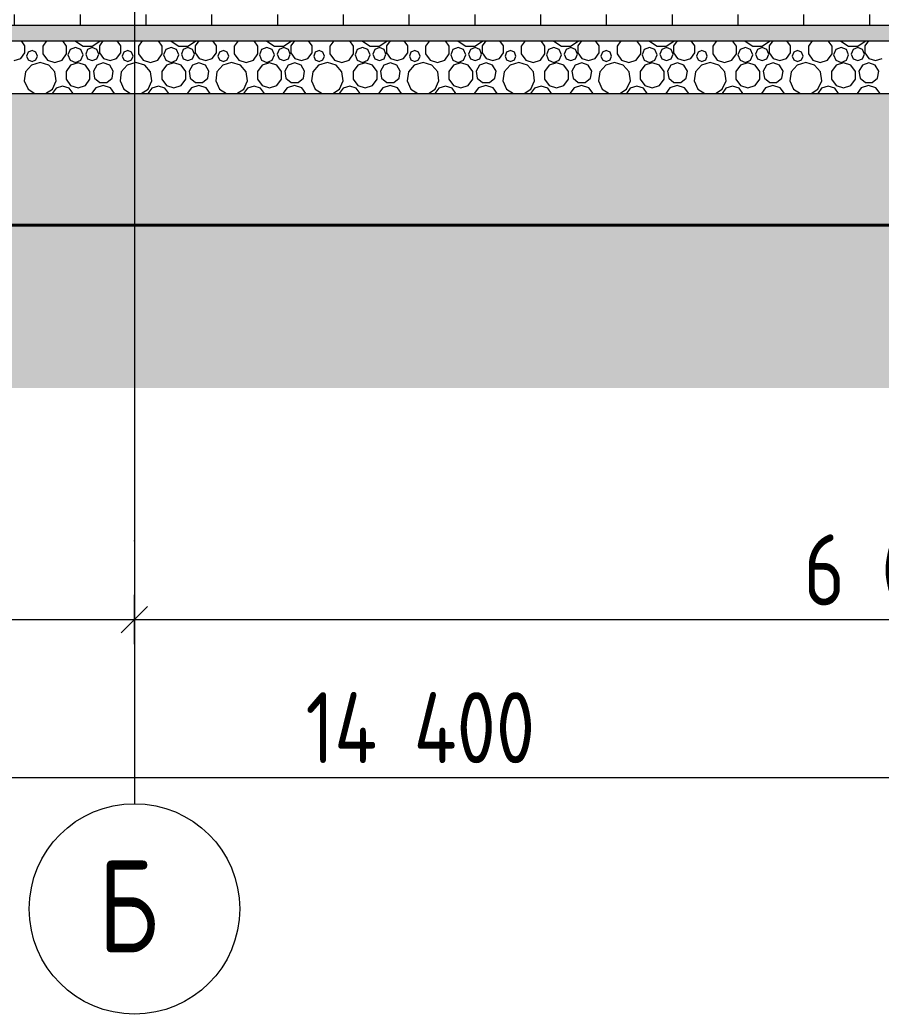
# Model space of a CAD drawing. Header units: millimetres. Extents: x 34668 to 196414, y -30276 to 15801.
# Drawn here: x 178282 to 181556, y -30276 to -26496 of the extents above; entities that cross this region are included whole.
import ezdxf
from ezdxf.enums import TextEntityAlignment as Align

# ---------------------------------------------------------------- set-up
doc = ezdxf.new("R2010")
doc.units = ezdxf.units.MM
doc.header["$MEASUREMENT"] = 0
doc.linetypes.add('Штрихштриховая', pattern=[10936.110735, 5291.666508, -2116.666555, 1411.111116, -2116.666555])
for name, color, linetype in [('оси', 7, 'Continuous'), ('перекрытие', 7, 'Continuous'), ('размеры внутр', 7, 'Continuous')]:
    doc.layers.add(name, color=color, linetype=linetype)
for name, color, linetype, lineweight in [('оси_Ном._пера__96', 7, 'Continuous', 13), ('оси_Ном._пера__97', 7, 'Continuous', 20), ('перекрытие_Ном._пера__94', 252, 'Continuous', 13), ('перекрытие_Ном._пера__97', 7, 'Continuous', 20), ('перекрытие_Ном._пера__99', 7, 'Continuous', 40), ('подп стены Инжзащита_Ном._пера__97', 7, 'Continuous', 20), ('размеры внутр_Ном._пера__51', 98, 'Continuous', 50), ('размеры внутр_Ном._пера__96', 7, 'Continuous', 13)]:
    doc.layers.add(name, color=color, linetype=linetype, lineweight=lineweight)
doc.styles.add('СГЕНЕРИР_СТИЛЬ_1', font='gost_2_304-81_type.ttf')
doc.dimstyles.new('СГЕНЕРИР_СТИЛЬ__1', dxfattribs={"dimtxt": 270.000005, "dimasz": 95, "dimexe": 0.18, "dimexo": 0, "dimgap": 0.09, "dimtad": 1, "dimtih": 1, "dimtoh": 1, "dimdec": 0, "dimzin": 0, "dimdsep": 46, "dimtxsty": 'СГЕНЕРИР_СТИЛЬ_1', "dimblk": 'ARROWHEAD_6', "dimblk1": 'ARROWHEAD_6', "dimblk2": 'ARROWHEAD_6', "dimcen": 0.09, "dimclrd": 7, "dimclre": 7, "dimclrt": 98, "dimadec": 0, "dimazin": 0, "dimtfac": 1, "dimtdec": 4, "dimtmove": 0, "dimatfit": 3, "dimfxl": 1, "dimtolj": 1, "dimtzin": 0, "dimarcsym": 0})

# ---------------------------------------------------------------- blocks, each defined once
blk = doc.blocks.new('Стандартный маркер сетки[16]_1', base_point=(178717.7, -23794.2))
at = {"layer": 'оси_Ном._пера__96', "linetype": 'Штрихштриховая'}
for p, q in [((178717.7, -24794.2), (178717.7, -28475.7)), ((178717.7, -28475.7), (178717.7, -29475.7))]:
    blk.add_line(p, q, dxfattribs=at)
blk.add_point((178717.7, -28475.7), dxfattribs=at)
blk.add_point((178717.7, -28475.7), dxfattribs=at)
at = {"layer": 'оси_Ном._пера__97', "linetype": 'Continuous'}
blk.add_circle((178717.7, -29875.7), 400, dxfattribs=at)
at = {"layer": 'оси_Ном._пера__96', "style": 'СГЕНЕРИР_СТИЛЬ_1'}
blk.add_attdef('AC_MarkerText_1', text='', height=350, rotation=360, dxfattribs=at).set_placement((178578.6, -30145.4), align=Align.BOTTOM_LEFT)
blk = doc.blocks.new('*D231', base_point=(115262, -26475.7))
at = {"layer": 'размеры внутр_Ном._пера__96', "linetype": 'Continuous', "transparency": 16777216}
for p, q in [((172717.7, -28869.5), (172717.7, -28682)), ((178717.7, -28869.5), (178717.7, -28682)), ((172767.7, -28725.7), (172667.7, -28825.7)), ((178767.7, -28725.7), (178667.7, -28825.7)), ((172642.7, -28775.7), (172717.7, -28775.7)), ((172717.7, -28775.7), (178717.7, -28775.7))]:
    blk.add_line(p, q, dxfattribs=at)
at = {"layer": 'размеры внутр_Ном._пера__51', "transparency": 16777216, "insert": (175260.8, -28721.7), "char_height": 270, "attachment_point": 7, "style": 'СГЕНЕРИР_СТИЛЬ_1'}
blk.add_mtext('{6\xa0000}', dxfattribs=at)
blk = doc.blocks.new('ARROWHEAD_6')
at = {"color": 0, "linetype": 'Continuous', "lineweight": 0}
for p, q in [((-0.5, -0.5), (0.5, 0.5)), ((0, 0), (-1, 0))]:
    blk.add_line(p, q, dxfattribs=at)
blk = doc.blocks.new('*D232', base_point=(115262, -26475.7))
at = {"layer": 'размеры внутр_Ном._пера__96', "linetype": 'Continuous', "transparency": 16777216}
for p, q in [((178717.7, -28869.5), (178717.7, -28682)), ((184717.7, -28869.5), (184717.7, -28682)), ((178767.7, -28725.7), (178667.7, -28825.7)), ((184767.7, -28725.7), (184667.7, -28825.7)), ((178717.7, -28775.7), (184717.7, -28775.7))]:
    blk.add_line(p, q, dxfattribs=at)
at = {"layer": 'размеры внутр_Ном._пера__51', "transparency": 16777216, "insert": (181260.8, -28721.7), "char_height": 270, "attachment_point": 7, "style": 'СГЕНЕРИР_СТИЛЬ_1'}
blk.add_mtext('{6\xa0000}', dxfattribs=at)
blk = doc.blocks.new('*D236', base_point=(115262, -26475.7))
at = {"layer": 'размеры внутр_Ном._пера__96', "linetype": 'Continuous', "transparency": 16777216}
for p, q in [((172717.7, -29469.5), (172717.7, -29282)), ((187117.7, -29469.5), (187117.7, -29282)), ((172767.7, -29325.7), (172667.7, -29425.7)), ((187067.7, -29425.7), (187167.7, -29325.7)), ((172642.7, -29375.7), (172717.7, -29375.7)), ((172717.7, -29375.7), (187117.7, -29375.7)), ((187117.7, -29375.7), (187192.7, -29375.7))]:
    blk.add_line(p, q, dxfattribs=at)
at = {"layer": 'размеры внутр_Ном._пера__51', "transparency": 16777216, "insert": (179367.9, -29321.7), "char_height": 270, "attachment_point": 7, "style": 'СГЕНЕРИР_СТИЛЬ_1'}
blk.add_mtext('{14\xa0400}', dxfattribs=at)
blk = doc.blocks.new('*X242', base_point=(115262, -26475.7))
at = {"layer": 'перекрытие_Ном._пера__94', "linetype": 'Continuous'}
for p, q in [((178301.5, -26594.7), (178287.7, -26575.7)), ((178301.5, -26621), (178301.5, -26594.7)), ((178383.8, -26575.7), (178369.5, -26595.4)), ((178369.5, -26595.4), (178369.5, -26624.6)), ((178459.5, -26595.4), (178445.2, -26575.7)), ((178459.5, -26624.6), (178459.5, -26595.4)), ((178473.3, -26608.9), (178464.9, -26629.1)), ((178493.5, -26600.5), (178473.3, -26608.9)), ((178492.8, -26575.7), (178493.3, -26577)), ((178493.3, -26577), (178522.4, -26595.7)), ((178513.7, -26608.9), (178493.5, -26600.5)), ((178522.1, -26629.1), (178513.7, -26608.9)), ((178522.4, -26595.7), (178556.9, -26595.7)), ((178539.6, -26607.9), (178532.3, -26625.6)), ((178557.3, -26600.5), (178539.6, -26607.9)), ((178556.9, -26595.7), (178585.9, -26577)), ((178575.1, -26607.9), (178557.3, -26600.5)), ((178582.4, -26625.6), (178575.1, -26607.9)), ((178598, -26575.7), (178584.2, -26594.7)), ((178584.2, -26594.7), (178584.2, -26621)), ((178585.9, -26577), (178586.5, -26575.7)), ((178665.2, -26594.7), (178651.4, -26575.7)), ((178665.2, -26621), (178665.2, -26594.7)), ((178747.5, -26575.7), (178733.2, -26595.4)), ((178733.2, -26595.4), (178733.2, -26624.6)), ((178823.2, -26595.4), (178808.9, -26575.7)), ((178823.2, -26624.6), (178823.2, -26595.4)), ((178837, -26608.9), (178828.6, -26629.1)), ((178857.2, -26600.5), (178837, -26608.9)), ((178856.5, -26575.7), (178857.1, -26577)), ((178857.1, -26577), (178886.1, -26595.7)), ((178877.4, -26608.9), (178857.2, -26600.5)), ((178885.8, -26629.1), (178877.4, -26608.9)), ((178886.1, -26595.7), (178920.6, -26595.7)), ((178903.3, -26607.9), (178896, -26625.6)), ((178921, -26600.5), (178903.3, -26607.9)), ((178920.6, -26595.7), (178949.6, -26577)), ((178938.8, -26607.9), (178921, -26600.5)), ((178946.1, -26625.6), (178938.8, -26607.9)), ((178961.7, -26575.7), (178948, -26594.7)), ((178948, -26594.7), (178948, -26621)), ((178949.6, -26577), (178950.2, -26575.7)), ((179028.9, -26594.7), (179015.1, -26575.7)), ((179028.9, -26621), (179028.9, -26594.7)), ((179111.2, -26575.7), (179096.9, -26595.4)), ((179096.9, -26595.4), (179096.9, -26624.6)), ((179186.9, -26595.4), (179172.6, -26575.7)), ((179186.9, -26624.6), (179186.9, -26595.4)), ((179200.7, -26608.9), (179192.3, -26629.1)), ((179220.9, -26600.5), (179200.7, -26608.9)), ((179220.2, -26575.7), (179220.8, -26577)), ((179220.8, -26577), (179249.8, -26595.7)), ((179241.1, -26608.9), (179220.9, -26600.5)), ((179249.5, -26629.1), (179241.1, -26608.9)), ((179249.8, -26595.7), (179284.3, -26595.7)), ((179267, -26607.9), (179259.7, -26625.6)), ((179284.8, -26600.5), (179267, -26607.9)), ((179284.3, -26595.7), (179313.3, -26577)), ((179302.5, -26607.9), (179284.8, -26600.5)), ((179309.8, -26625.6), (179302.5, -26607.9)), ((179325.5, -26575.7), (179311.7, -26594.7)), ((179311.7, -26594.7), (179311.7, -26621)), ((179313.3, -26577), (179313.9, -26575.7)), ((179392.6, -26594.7), (179378.8, -26575.7)), ((179392.6, -26621), (179392.6, -26594.7)), ((179474.9, -26575.7), (179460.6, -26595.4)), ((179460.6, -26595.4), (179460.6, -26624.6)), ((179550.6, -26595.4), (179536.3, -26575.7)), ((179550.6, -26624.6), (179550.6, -26595.4)), ((179564.4, -26608.9), (179556, -26629.1)), ((179584.6, -26600.5), (179564.4, -26608.9)), ((179583.9, -26575.7), (179584.5, -26577)), ((179584.5, -26577), (179613.5, -26595.7)), ((179604.8, -26608.9), (179584.6, -26600.5)), ((179613.2, -26629.1), (179604.8, -26608.9)), ((179613.5, -26595.7), (179648, -26595.7)), ((179630.7, -26607.9), (179623.4, -26625.6)), ((179648.5, -26600.5), (179630.7, -26607.9)), ((179648, -26595.7), (179677, -26577)), ((179666.2, -26607.9), (179648.5, -26600.5)), ((179673.5, -26625.6), (179666.2, -26607.9)), ((179689.2, -26575.7), (179675.4, -26594.7)), ((179675.4, -26594.7), (179675.4, -26621)), ((179677, -26577), (179677.6, -26575.7)), ((179756.3, -26594.7), (179742.5, -26575.7)), ((179756.3, -26621), (179756.3, -26594.7)), ((179838.6, -26575.7), (179824.3, -26595.4)), ((179824.3, -26595.4), (179824.3, -26624.6)), ((179914.3, -26595.4), (179900, -26575.7)), ((179914.3, -26624.6), (179914.3, -26595.4)), ((179928.1, -26608.9), (179919.8, -26629.1)), ((179948.3, -26600.5), (179928.1, -26608.9)), ((179947.6, -26575.7), (179948.2, -26577)), ((179948.2, -26577), (179977.2, -26595.7)), ((179968.6, -26608.9), (179948.3, -26600.5)), ((179976.9, -26629.1), (179968.6, -26608.9)), ((179977.2, -26595.7), (180011.7, -26595.7)), ((179994.4, -26607.9), (179987.1, -26625.6)), ((180012.2, -26600.5), (179994.4, -26607.9)), ((180011.7, -26595.7), (180040.7, -26577)), ((180029.9, -26607.9), (180012.2, -26600.5)), ((180037.2, -26625.6), (180029.9, -26607.9)), ((180052.9, -26575.7), (180039.1, -26594.7)), ((180039.1, -26594.7), (180039.1, -26621)), ((180040.7, -26577), (180041.3, -26575.7)), ((180120, -26594.7), (180106.2, -26575.7)), ((180120, -26621), (180120, -26594.7)), ((180202.3, -26575.7), (180188, -26595.4)), ((180188, -26595.4), (180188, -26624.6)), ((180278, -26595.4), (180263.7, -26575.7)), ((180278, -26624.6), (180278, -26595.4)), ((180291.8, -26608.9), (180283.5, -26629.1)), ((180312, -26600.5), (180291.8, -26608.9)), ((180311.3, -26575.7), (180311.9, -26577)), ((180311.9, -26577), (180340.9, -26595.7)), ((180332.3, -26608.9), (180312, -26600.5)), ((180340.6, -26629.1), (180332.3, -26608.9)), ((180340.9, -26595.7), (180375.4, -26595.7)), ((180358.1, -26607.9), (180350.8, -26625.6)), ((180375.9, -26600.5), (180358.1, -26607.9)), ((180375.4, -26595.7), (180404.4, -26577)), ((180393.6, -26607.9), (180375.9, -26600.5)), ((180401, -26625.6), (180393.6, -26607.9)), ((180416.6, -26575.7), (180402.8, -26594.7)), ((180402.8, -26594.7), (180402.8, -26621)), ((180404.4, -26577), (180405, -26575.7)), ((180483.7, -26594.7), (180469.9, -26575.7)), ((180483.7, -26621), (180483.7, -26594.7)), ((180566, -26575.7), (180551.7, -26595.4)), ((180551.7, -26595.4), (180551.7, -26624.6)), ((180641.7, -26595.4), (180627.4, -26575.7)), ((180641.7, -26624.6), (180641.7, -26595.4)), ((180655.5, -26608.9), (180647.2, -26629.1)), ((180675.8, -26600.5), (180655.5, -26608.9)), ((180675, -26575.7), (180675.6, -26577)), ((180675.6, -26577), (180704.6, -26595.7)), ((180696, -26608.9), (180675.8, -26600.5)), ((180704.3, -26629.1), (180696, -26608.9)), ((180704.6, -26595.7), (180739.1, -26595.7)), ((180721.9, -26607.9), (180714.5, -26625.6)), ((180739.6, -26600.5), (180721.9, -26607.9)), ((180739.1, -26595.7), (180768.1, -26577)), ((180757.3, -26607.9), (180739.6, -26600.5)), ((180764.7, -26625.6), (180757.3, -26607.9)), ((180780.3, -26575.7), (180766.5, -26594.7)), ((180766.5, -26594.7), (180766.5, -26621)), ((180768.1, -26577), (180768.7, -26575.7)), ((180847.4, -26594.7), (180833.6, -26575.7)), ((180847.4, -26621), (180847.4, -26594.7)), ((180929.7, -26575.7), (180915.4, -26595.4)), ((180915.4, -26595.4), (180915.4, -26624.6)), ((181005.4, -26595.4), (180991.1, -26575.7)), ((181005.4, -26624.6), (181005.4, -26595.4)), ((181019.3, -26608.9), (181010.9, -26629.1)), ((181039.5, -26600.5), (181019.3, -26608.9)), ((181038.7, -26575.7), (181039.3, -26577)), ((181039.3, -26577), (181068.3, -26595.7)), ((181059.7, -26608.9), (181039.5, -26600.5)), ((181068.1, -26629.1), (181059.7, -26608.9)), ((181068.3, -26595.7), (181102.8, -26595.7)), ((181085.6, -26607.9), (181078.2, -26625.6)), ((181103.3, -26600.5), (181085.6, -26607.9)), ((181102.8, -26595.7), (181131.8, -26577)), ((181121, -26607.9), (181103.3, -26600.5)), ((181128.4, -26625.6), (181121, -26607.9)), ((181144, -26575.7), (181130.2, -26594.7)), ((181130.2, -26594.7), (181130.2, -26621)), ((181131.8, -26577), (181132.4, -26575.7)), ((181211.1, -26594.7), (181197.3, -26575.7)), ((181211.1, -26621), (181211.1, -26594.7)), ((181293.4, -26575.7), (181279.1, -26595.4)), ((181279.1, -26595.4), (181279.1, -26624.6)), ((181369.1, -26595.4), (181354.8, -26575.7)), ((181369.1, -26624.6), (181369.1, -26595.4)), ((181383, -26608.9), (181374.6, -26629.1)), ((181403.2, -26600.5), (181383, -26608.9)), ((181402.4, -26575.7), (181403, -26577)), ((181403, -26577), (181432, -26595.7)), ((181423.4, -26608.9), (181403.2, -26600.5)), ((181431.8, -26629.1), (181423.4, -26608.9)), ((181432, -26595.7), (181466.5, -26595.7)), ((181449.3, -26607.9), (181441.9, -26625.6)), ((181467, -26600.5), (181449.3, -26607.9)), ((181466.5, -26595.7), (181495.5, -26577)), ((181484.7, -26607.9), (181467, -26600.5)), ((181492.1, -26625.6), (181484.7, -26607.9)), ((181507.7, -26575.7), (181493.9, -26594.7)), ((181493.9, -26594.7), (181493.9, -26621)), ((181495.5, -26577), (181496.1, -26575.7)), ((178261, -26650.4), (178286, -26642.3)), ((178286, -26642.3), (178301.5, -26621)), ((178313.8, -26618.7), (178307.7, -26633.3)), ((178307.7, -26633.3), (178313.8, -26647.9)), ((178328.4, -26612.6), (178313.8, -26618.7)), ((178313.8, -26647.9), (178328.4, -26653.9)), ((178343, -26618.7), (178328.4, -26612.6)), ((178328.4, -26653.9), (178343, -26647.9)), ((178349.1, -26633.3), (178343, -26618.7)), ((178343, -26647.9), (178349.1, -26633.3)), ((178369.5, -26624.6), (178386.7, -26648.3)), ((178386.7, -26648.3), (178414.5, -26657.3)), ((178414.5, -26657.3), (178442.3, -26648.3)), ((178442.3, -26648.3), (178459.5, -26624.6)), ((178464.9, -26629.1), (178473.3, -26649.3)), ((178513.7, -26649.3), (178522.1, -26629.1)), ((178532.3, -26625.6), (178539.6, -26643.3)), ((178539.6, -26643.3), (178557.3, -26650.7)), ((178557.3, -26650.7), (178575.1, -26643.3)), ((178575.1, -26643.3), (178582.4, -26625.6)), ((178584.2, -26621), (178599.7, -26642.3)), ((178599.7, -26642.3), (178624.7, -26650.4)), ((178624.7, -26650.4), (178649.7, -26642.3)), ((178649.7, -26642.3), (178665.2, -26621)), ((178677.5, -26618.7), (178671.4, -26633.3)), ((178671.4, -26633.3), (178677.5, -26647.9)), ((178692.1, -26612.6), (178677.5, -26618.7)), ((178677.5, -26647.9), (178692.1, -26653.9)), ((178706.7, -26618.7), (178692.1, -26612.6)), ((178692.1, -26653.9), (178706.7, -26647.9)), ((178712.8, -26633.3), (178706.7, -26618.7)), ((178706.7, -26647.9), (178712.8, -26633.3)), ((178733.2, -26624.6), (178750.4, -26648.3)), ((178750.4, -26648.3), (178778.2, -26657.3)), ((178778.2, -26657.3), (178806, -26648.3)), ((178806, -26648.3), (178823.2, -26624.6)), ((178828.6, -26629.1), (178837, -26649.3)), ((178877.4, -26649.3), (178885.8, -26629.1)), ((178896, -26625.6), (178903.3, -26643.3)), ((178903.3, -26643.3), (178921, -26650.7)), ((178921, -26650.7), (178938.8, -26643.3)), ((178938.8, -26643.3), (178946.1, -26625.6)), ((178948, -26621), (178963.4, -26642.3)), ((178963.4, -26642.3), (178988.4, -26650.4)), ((178988.4, -26650.4), (179013.4, -26642.3)), ((179013.4, -26642.3), (179028.9, -26621)), ((179041.2, -26618.7), (179035.1, -26633.3)), ((179035.1, -26633.3), (179041.2, -26647.9)), ((179055.8, -26612.6), (179041.2, -26618.7)), ((179041.2, -26647.9), (179055.8, -26653.9)), ((179070.4, -26618.7), (179055.8, -26612.6)), ((179055.8, -26653.9), (179070.4, -26647.9)), ((179076.5, -26633.3), (179070.4, -26618.7)), ((179070.4, -26647.9), (179076.5, -26633.3)), ((179096.9, -26624.6), (179114.1, -26648.3)), ((179114.1, -26648.3), (179141.9, -26657.3)), ((179141.9, -26657.3), (179169.7, -26648.3)), ((179169.7, -26648.3), (179186.9, -26624.6)), ((179192.3, -26629.1), (179200.7, -26649.3)), ((179241.1, -26649.3), (179249.5, -26629.1)), ((179259.7, -26625.6), (179267, -26643.3)), ((179267, -26643.3), (179284.8, -26650.7)), ((179284.8, -26650.7), (179302.5, -26643.3)), ((179302.5, -26643.3), (179309.8, -26625.6)), ((179311.7, -26621), (179327.1, -26642.3)), ((179327.1, -26642.3), (179352.1, -26650.4)), ((179352.1, -26650.4), (179377.1, -26642.3)), ((179377.1, -26642.3), (179392.6, -26621)), ((179404.9, -26618.7), (179398.8, -26633.3)), ((179398.8, -26633.3), (179404.9, -26647.9)), ((179419.5, -26612.6), (179404.9, -26618.7)), ((179404.9, -26647.9), (179419.5, -26653.9)), ((179434.1, -26618.7), (179419.5, -26612.6)), ((179419.5, -26653.9), (179434.1, -26647.9)), ((179440.2, -26633.3), (179434.1, -26618.7)), ((179434.1, -26647.9), (179440.2, -26633.3)), ((179460.6, -26624.6), (179477.8, -26648.3)), ((179477.8, -26648.3), (179505.6, -26657.3)), ((179505.6, -26657.3), (179533.4, -26648.3)), ((179533.4, -26648.3), (179550.6, -26624.6)), ((179556, -26629.1), (179564.4, -26649.3)), ((179604.8, -26649.3), (179613.2, -26629.1)), ((179623.4, -26625.6), (179630.7, -26643.3)), ((179630.7, -26643.3), (179648.5, -26650.7)), ((179648.5, -26650.7), (179666.2, -26643.3)), ((179666.2, -26643.3), (179673.5, -26625.6)), ((179675.4, -26621), (179690.8, -26642.3)), ((179690.8, -26642.3), (179715.8, -26650.4)), ((179715.8, -26650.4), (179740.8, -26642.3)), ((179740.8, -26642.3), (179756.3, -26621)), ((179768.6, -26618.7), (179762.5, -26633.3)), ((179762.5, -26633.3), (179768.6, -26647.9)), ((179783.2, -26612.6), (179768.6, -26618.7)), ((179768.6, -26647.9), (179783.2, -26653.9)), ((179797.8, -26618.7), (179783.2, -26612.6)), ((179783.2, -26653.9), (179797.8, -26647.9)), ((179803.9, -26633.3), (179797.8, -26618.7)), ((179797.8, -26647.9), (179803.9, -26633.3)), ((179824.3, -26624.6), (179841.5, -26648.3)), ((179841.5, -26648.3), (179869.3, -26657.3)), ((179869.3, -26657.3), (179897.1, -26648.3)), ((179897.1, -26648.3), (179914.3, -26624.6)), ((179919.8, -26629.1), (179928.1, -26649.3)), ((179968.6, -26649.3), (179976.9, -26629.1)), ((179987.1, -26625.6), (179994.4, -26643.3)), ((179994.4, -26643.3), (180012.2, -26650.7)), ((180012.2, -26650.7), (180029.9, -26643.3)), ((180029.9, -26643.3), (180037.2, -26625.6)), ((180039.1, -26621), (180054.5, -26642.3)), ((180054.5, -26642.3), (180079.5, -26650.4)), ((180079.5, -26650.4), (180104.6, -26642.3)), ((180104.6, -26642.3), (180120, -26621)), ((180132.3, -26618.7), (180126.2, -26633.3)), ((180126.2, -26633.3), (180132.3, -26647.9)), ((180146.9, -26612.6), (180132.3, -26618.7)), ((180132.3, -26647.9), (180146.9, -26653.9)), ((180161.5, -26618.7), (180146.9, -26612.6)), ((180146.9, -26653.9), (180161.5, -26647.9)), ((180167.6, -26633.3), (180161.5, -26618.7)), ((180161.5, -26647.9), (180167.6, -26633.3)), ((180188, -26624.6), (180205.2, -26648.3)), ((180205.2, -26648.3), (180233, -26657.3)), ((180233, -26657.3), (180260.8, -26648.3)), ((180260.8, -26648.3), (180278, -26624.6)), ((180283.5, -26629.1), (180291.8, -26649.3)), ((180332.3, -26649.3), (180340.6, -26629.1)), ((180350.8, -26625.6), (180358.1, -26643.3)), ((180358.1, -26643.3), (180375.9, -26650.7)), ((180375.9, -26650.7), (180393.6, -26643.3)), ((180393.6, -26643.3), (180401, -26625.6)), ((180402.8, -26621), (180418.2, -26642.3)), ((180418.2, -26642.3), (180443.3, -26650.4)), ((180443.3, -26650.4), (180468.3, -26642.3)), ((180468.3, -26642.3), (180483.7, -26621)), ((180496, -26618.7), (180489.9, -26633.3)), ((180489.9, -26633.3), (180496, -26647.9)), ((180510.6, -26612.6), (180496, -26618.7)), ((180496, -26647.9), (180510.6, -26653.9)), ((180525.2, -26618.7), (180510.6, -26612.6)), ((180510.6, -26653.9), (180525.2, -26647.9)), ((180531.3, -26633.3), (180525.2, -26618.7)), ((180525.2, -26647.9), (180531.3, -26633.3)), ((180551.7, -26624.6), (180568.9, -26648.3)), ((180568.9, -26648.3), (180596.7, -26657.3)), ((180596.7, -26657.3), (180624.5, -26648.3)), ((180624.5, -26648.3), (180641.7, -26624.6)), ((180647.2, -26629.1), (180655.5, -26649.3)), ((180696, -26649.3), (180704.3, -26629.1)), ((180714.5, -26625.6), (180721.9, -26643.3)), ((180721.9, -26643.3), (180739.6, -26650.7)), ((180739.6, -26650.7), (180757.3, -26643.3)), ((180757.3, -26643.3), (180764.7, -26625.6)), ((180766.5, -26621), (180781.9, -26642.3)), ((180781.9, -26642.3), (180807, -26650.4)), ((180807, -26650.4), (180832, -26642.3)), ((180832, -26642.3), (180847.4, -26621)), ((180859.7, -26618.7), (180853.7, -26633.3)), ((180853.7, -26633.3), (180859.7, -26647.9)), ((180874.3, -26612.6), (180859.7, -26618.7)), ((180859.7, -26647.9), (180874.3, -26653.9)), ((180889, -26618.7), (180874.3, -26612.6)), ((180874.3, -26653.9), (180889, -26647.9)), ((180895, -26633.3), (180889, -26618.7)), ((180889, -26647.9), (180895, -26633.3)), ((180915.4, -26624.6), (180932.6, -26648.3)), ((180932.6, -26648.3), (180960.4, -26657.3)), ((180960.4, -26657.3), (180988.2, -26648.3)), ((180988.2, -26648.3), (181005.4, -26624.6)), ((181010.9, -26629.1), (181019.3, -26649.3)), ((181059.7, -26649.3), (181068.1, -26629.1)), ((181078.2, -26625.6), (181085.6, -26643.3)), ((181085.6, -26643.3), (181103.3, -26650.7)), ((181103.3, -26650.7), (181121, -26643.3)), ((181121, -26643.3), (181128.4, -26625.6)), ((181130.2, -26621), (181145.7, -26642.3)), ((181145.7, -26642.3), (181170.7, -26650.4)), ((181170.7, -26650.4), (181195.7, -26642.3)), ((181195.7, -26642.3), (181211.1, -26621)), ((181223.4, -26618.7), (181217.4, -26633.3)), ((181217.4, -26633.3), (181223.4, -26647.9)), ((181238, -26612.6), (181223.4, -26618.7)), ((181223.4, -26647.9), (181238, -26653.9)), ((181252.7, -26618.7), (181238, -26612.6)), ((181238, -26653.9), (181252.7, -26647.9)), ((181258.7, -26633.3), (181252.7, -26618.7)), ((181252.7, -26647.9), (181258.7, -26633.3)), ((181279.1, -26624.6), (181296.3, -26648.3)), ((181296.3, -26648.3), (181324.1, -26657.3)), ((181324.1, -26657.3), (181352, -26648.3)), ((181352, -26648.3), (181369.1, -26624.6)), ((181374.6, -26629.1), (181383, -26649.3)), ((181423.4, -26649.3), (181431.8, -26629.1)), ((181441.9, -26625.6), (181449.3, -26643.3)), ((181449.3, -26643.3), (181467, -26650.7)), ((181467, -26650.7), (181484.7, -26643.3)), ((181484.7, -26643.3), (181492.1, -26625.6)), ((181493.9, -26621), (181509.4, -26642.3)), ((181509.4, -26642.3), (181534.4, -26650.4)), ((181534.4, -26650.4), (181559.4, -26642.3)), ((178326.5, -26667.4), (178303.9, -26693.5)), ((178359.6, -26657.7), (178326.5, -26667.4)), ((178392.7, -26667.4), (178359.6, -26657.7)), ((178415.3, -26693.5), (178392.7, -26667.4)), ((178475.1, -26667.9), (178457.8, -26691.7)), ((178473.3, -26649.3), (178493.5, -26657.7)), ((178503.2, -26658.8), (178475.1, -26667.9)), ((178493.5, -26657.7), (178513.7, -26649.3)), ((178531.2, -26667.9), (178503.2, -26658.8)), ((178548.5, -26691.7), (178531.2, -26667.9)), ((178574.6, -26668.3), (178561.4, -26691)), ((178599.2, -26659.3), (178574.6, -26668.3)), ((178623.9, -26668.3), (178599.2, -26659.3)), ((178637, -26691), (178623.9, -26668.3)), ((178690.2, -26667.4), (178667.6, -26693.5)), ((178723.3, -26657.7), (178690.2, -26667.4)), ((178756.4, -26667.4), (178723.3, -26657.7)), ((178779, -26693.5), (178756.4, -26667.4)), ((178838.8, -26667.9), (178821.5, -26691.7)), ((178837, -26649.3), (178857.2, -26657.7)), ((178866.9, -26658.8), (178838.8, -26667.9)), ((178857.2, -26657.7), (178877.4, -26649.3)), ((178894.9, -26667.9), (178866.9, -26658.8)), ((178912.3, -26691.7), (178894.9, -26667.9)), ((178938.3, -26668.3), (178925.1, -26691)), ((178962.9, -26659.3), (178938.3, -26668.3)), ((178987.6, -26668.3), (178962.9, -26659.3)), ((179000.7, -26691), (178987.6, -26668.3)), ((179053.9, -26667.4), (179031.3, -26693.5)), ((179087, -26657.7), (179053.9, -26667.4)), ((179120.1, -26667.4), (179087, -26657.7)), ((179142.7, -26693.5), (179120.1, -26667.4)), ((179202.5, -26667.9), (179185.2, -26691.7)), ((179200.7, -26649.3), (179220.9, -26657.7)), ((179230.6, -26658.8), (179202.5, -26667.9)), ((179220.9, -26657.7), (179241.1, -26649.3)), ((179258.6, -26667.9), (179230.6, -26658.8)), ((179276, -26691.7), (179258.6, -26667.9)), ((179302, -26668.3), (179288.9, -26691)), ((179326.6, -26659.3), (179302, -26668.3)), ((179351.3, -26668.3), (179326.6, -26659.3)), ((179364.4, -26691), (179351.3, -26668.3)), ((179417.6, -26667.4), (179395.1, -26693.5)), ((179450.7, -26657.7), (179417.6, -26667.4)), ((179483.8, -26667.4), (179450.7, -26657.7)), ((179506.4, -26693.5), (179483.8, -26667.4)), ((179566.3, -26667.9), (179548.9, -26691.7)), ((179564.4, -26649.3), (179584.6, -26657.7)), ((179594.3, -26658.8), (179566.3, -26667.9)), ((179584.6, -26657.7), (179604.8, -26649.3)), ((179622.3, -26667.9), (179594.3, -26658.8)), ((179639.7, -26691.7), (179622.3, -26667.9)), ((179665.7, -26668.3), (179652.6, -26691)), ((179690.3, -26659.3), (179665.7, -26668.3)), ((179715, -26668.3), (179690.3, -26659.3)), ((179728.1, -26691), (179715, -26668.3)), ((179781.3, -26667.4), (179758.8, -26693.5)), ((179814.4, -26657.7), (179781.3, -26667.4)), ((179847.5, -26667.4), (179814.4, -26657.7)), ((179870.1, -26693.5), (179847.5, -26667.4)), ((179930, -26667.9), (179912.6, -26691.7)), ((179928.1, -26649.3), (179948.3, -26657.7)), ((179958, -26658.8), (179930, -26667.9)), ((179948.3, -26657.7), (179968.6, -26649.3)), ((179986, -26667.9), (179958, -26658.8)), ((180003.4, -26691.7), (179986, -26667.9)), ((180029.4, -26668.3), (180016.3, -26691)), ((180054, -26659.3), (180029.4, -26668.3)), ((180078.7, -26668.3), (180054, -26659.3)), ((180091.8, -26691), (180078.7, -26668.3)), ((180145.1, -26667.4), (180122.5, -26693.5)), ((180178.1, -26657.7), (180145.1, -26667.4)), ((180211.2, -26667.4), (180178.1, -26657.7)), ((180233.8, -26693.5), (180211.2, -26667.4)), ((180293.7, -26667.9), (180276.3, -26691.7)), ((180291.8, -26649.3), (180312, -26657.7)), ((180321.7, -26658.8), (180293.7, -26667.9)), ((180312, -26657.7), (180332.3, -26649.3)), ((180349.8, -26667.9), (180321.7, -26658.8)), ((180367.1, -26691.7), (180349.8, -26667.9)), ((180393.1, -26668.3), (180380, -26691)), ((180417.7, -26659.3), (180393.1, -26668.3)), ((180442.4, -26668.3), (180417.7, -26659.3)), ((180455.5, -26691), (180442.4, -26668.3)), ((180508.8, -26667.4), (180486.2, -26693.5)), ((180541.9, -26657.7), (180508.8, -26667.4)), ((180574.9, -26667.4), (180541.9, -26657.7)), ((180597.5, -26693.5), (180574.9, -26667.4)), ((180657.4, -26667.9), (180640, -26691.7)), ((180655.5, -26649.3), (180675.8, -26657.7)), ((180685.4, -26658.8), (180657.4, -26667.9)), ((180675.8, -26657.7), (180696, -26649.3)), ((180713.5, -26667.9), (180685.4, -26658.8)), ((180730.8, -26691.7), (180713.5, -26667.9)), ((180756.8, -26668.3), (180743.7, -26691)), ((180781.5, -26659.3), (180756.8, -26668.3)), ((180806.1, -26668.3), (180781.5, -26659.3)), ((180819.2, -26691), (180806.1, -26668.3)), ((180872.5, -26667.4), (180849.9, -26693.5)), ((180905.6, -26657.7), (180872.5, -26667.4)), ((180938.7, -26667.4), (180905.6, -26657.7)), ((180961.2, -26693.5), (180938.7, -26667.4)), ((181021.1, -26667.9), (181003.8, -26691.7)), ((181019.3, -26649.3), (181039.5, -26657.7)), ((181049.1, -26658.8), (181021.1, -26667.9)), ((181039.5, -26657.7), (181059.7, -26649.3)), ((181077.2, -26667.9), (181049.1, -26658.8)), ((181094.5, -26691.7), (181077.2, -26667.9)), ((181120.5, -26668.3), (181107.4, -26691)), ((181145.2, -26659.3), (181120.5, -26668.3)), ((181169.8, -26668.3), (181145.2, -26659.3)), ((181182.9, -26691), (181169.8, -26668.3)), ((181236.2, -26667.4), (181213.6, -26693.5)), ((181269.3, -26657.7), (181236.2, -26667.4)), ((181302.4, -26667.4), (181269.3, -26657.7)), ((181325, -26693.5), (181302.4, -26667.4)), ((181384.8, -26667.9), (181367.5, -26691.7)), ((181383, -26649.3), (181403.2, -26657.7)), ((181412.8, -26658.8), (181384.8, -26667.9)), ((181403.2, -26657.7), (181423.4, -26649.3)), ((181440.9, -26667.9), (181412.8, -26658.8)), ((181458.2, -26691.7), (181440.9, -26667.9)), ((181484.2, -26668.3), (181471.1, -26691)), ((181508.9, -26659.3), (181484.2, -26668.3)), ((181533.5, -26668.3), (181508.9, -26659.3)), ((181546.6, -26691), (181533.5, -26668.3)), ((178303.9, -26693.5), (178299, -26727.6)), ((178420.2, -26727.6), (178415.3, -26693.5)), ((178457.8, -26691.7), (178457.8, -26721.2)), ((178457.8, -26721.2), (178475.1, -26745.1)), ((178531.2, -26745.1), (178548.5, -26721.2)), ((178548.5, -26721.2), (178548.5, -26691.7)), ((178561.4, -26691), (178566, -26716.8)), ((178566, -26716.8), (178586.1, -26733.7)), ((178612.3, -26733.7), (178632.4, -26716.8)), ((178632.4, -26716.8), (178637, -26691)), ((178667.6, -26693.5), (178662.7, -26727.6)), ((178783.9, -26727.6), (178779, -26693.5)), ((178821.5, -26691.7), (178821.5, -26721.2)), ((178821.5, -26721.2), (178838.8, -26745.1)), ((178894.9, -26745.1), (178912.3, -26721.2)), ((178912.3, -26721.2), (178912.3, -26691.7)), ((178925.1, -26691), (178929.7, -26716.8)), ((178929.7, -26716.8), (178949.8, -26733.7)), ((178976, -26733.7), (178996.1, -26716.8)), ((178996.1, -26716.8), (179000.7, -26691)), ((179031.3, -26693.5), (179026.4, -26727.6)), ((179147.6, -26727.6), (179142.7, -26693.5)), ((179185.2, -26691.7), (179185.2, -26721.2)), ((179185.2, -26721.2), (179202.5, -26745.1)), ((179258.6, -26745.1), (179276, -26721.2)), ((179276, -26721.2), (179276, -26691.7)), ((179288.9, -26691), (179293.4, -26716.8)), ((179293.4, -26716.8), (179313.5, -26733.7)), ((179339.7, -26733.7), (179359.8, -26716.8)), ((179359.8, -26716.8), (179364.4, -26691)), ((179395.1, -26693.5), (179390.1, -26727.6)), ((179511.3, -26727.6), (179506.4, -26693.5)), ((179548.9, -26691.7), (179548.9, -26721.2)), ((179548.9, -26721.2), (179566.3, -26745.1)), ((179622.3, -26745.1), (179639.7, -26721.2)), ((179639.7, -26721.2), (179639.7, -26691.7)), ((179652.6, -26691), (179657.1, -26716.8)), ((179657.1, -26716.8), (179677.2, -26733.7)), ((179703.4, -26733.7), (179723.5, -26716.8)), ((179723.5, -26716.8), (179728.1, -26691)), ((179758.8, -26693.5), (179753.9, -26727.6)), ((179875, -26727.6), (179870.1, -26693.5)), ((179912.6, -26691.7), (179912.6, -26721.2)), ((179912.6, -26721.2), (179930, -26745.1)), ((179986, -26745.1), (180003.4, -26721.2)), ((180003.4, -26721.2), (180003.4, -26691.7)), ((180016.3, -26691), (180020.8, -26716.8)), ((180020.8, -26716.8), (180040.9, -26733.7)), ((180067.2, -26733.7), (180087.3, -26716.8)), ((180087.3, -26716.8), (180091.8, -26691)), ((180122.5, -26693.5), (180117.6, -26727.6)), ((180238.7, -26727.6), (180233.8, -26693.5)), ((180276.3, -26691.7), (180276.3, -26721.2)), ((180276.3, -26721.2), (180293.7, -26745.1)), ((180349.8, -26745.1), (180367.1, -26721.2)), ((180367.1, -26721.2), (180367.1, -26691.7)), ((180380, -26691), (180384.5, -26716.8)), ((180384.5, -26716.8), (180404.6, -26733.7)), ((180430.9, -26733.7), (180451, -26716.8)), ((180451, -26716.8), (180455.5, -26691)), ((180486.2, -26693.5), (180481.3, -26727.6)), ((180602.4, -26727.6), (180597.5, -26693.5)), ((180640, -26691.7), (180640, -26721.2)), ((180640, -26721.2), (180657.4, -26745.1)), ((180713.5, -26745.1), (180730.8, -26721.2)), ((180730.8, -26721.2), (180730.8, -26691.7)), ((180743.7, -26691), (180748.2, -26716.8)), ((180748.2, -26716.8), (180768.3, -26733.7)), ((180794.6, -26733.7), (180814.7, -26716.8)), ((180814.7, -26716.8), (180819.2, -26691)), ((180849.9, -26693.5), (180845, -26727.6)), ((180966.2, -26727.6), (180961.2, -26693.5)), ((181003.8, -26691.7), (181003.8, -26721.2)), ((181003.8, -26721.2), (181021.1, -26745.1)), ((181077.2, -26745.1), (181094.5, -26721.2)), ((181094.5, -26721.2), (181094.5, -26691.7)), ((181107.4, -26691), (181111.9, -26716.8)), ((181111.9, -26716.8), (181132, -26733.7)), ((181158.3, -26733.7), (181178.4, -26716.8)), ((181178.4, -26716.8), (181182.9, -26691)), ((181213.6, -26693.5), (181208.7, -26727.6)), ((181329.9, -26727.6), (181325, -26693.5)), ((181367.5, -26691.7), (181367.5, -26721.2)), ((181367.5, -26721.2), (181384.8, -26745.1)), ((181440.9, -26745.1), (181458.2, -26721.2)), ((181458.2, -26721.2), (181458.2, -26691.7)), ((181471.1, -26691), (181475.7, -26716.8)), ((181475.7, -26716.8), (181495.8, -26733.7)), ((181522, -26733.7), (181542.1, -26716.8)), ((181542.1, -26716.8), (181546.6, -26691)), ((178299, -26727.6), (178313.3, -26759)), ((178313.3, -26759), (178339.3, -26775.7)), ((178379.9, -26775.7), (178405.9, -26759)), ((178419.7, -26755.4), (178405, -26775.7)), ((178405.9, -26759), (178420.2, -26727.6)), ((178444.7, -26747.3), (178419.7, -26755.4)), ((178469.7, -26755.4), (178444.7, -26747.3)), ((178484.5, -26775.7), (178469.7, -26755.4)), ((178475.1, -26745.1), (178503.2, -26754.2)), ((178503.2, -26754.2), (178531.2, -26745.1)), ((178570.4, -26753.7), (178554.4, -26775.7)), ((178598.2, -26744.7), (178570.4, -26753.7)), ((178586.1, -26733.7), (178612.3, -26733.7)), ((178626, -26753.7), (178598.2, -26744.7)), ((178642, -26775.7), (178626, -26753.7)), ((178662.7, -26727.6), (178677.1, -26759)), ((178677.1, -26759), (178703, -26775.7)), ((178743.6, -26775.7), (178769.6, -26759)), ((178783.4, -26755.4), (178768.7, -26775.7)), ((178769.6, -26759), (178783.9, -26727.6)), ((178808.4, -26747.3), (178783.4, -26755.4)), ((178833.4, -26755.4), (178808.4, -26747.3)), ((178848.2, -26775.7), (178833.4, -26755.4)), ((178838.8, -26745.1), (178866.9, -26754.2)), ((178866.9, -26754.2), (178894.9, -26745.1)), ((178934.1, -26753.7), (178918.1, -26775.7)), ((178961.9, -26744.7), (178934.1, -26753.7)), ((178949.8, -26733.7), (178976, -26733.7)), ((178989.7, -26753.7), (178961.9, -26744.7)), ((179005.7, -26775.7), (178989.7, -26753.7)), ((179026.4, -26727.6), (179040.8, -26759)), ((179040.8, -26759), (179066.8, -26775.7)), ((179107.3, -26775.7), (179133.3, -26759)), ((179147.1, -26755.4), (179132.4, -26775.7)), ((179133.3, -26759), (179147.6, -26727.6)), ((179172.1, -26747.3), (179147.1, -26755.4)), ((179197.1, -26755.4), (179172.1, -26747.3)), ((179211.9, -26775.7), (179197.1, -26755.4)), ((179202.5, -26745.1), (179230.6, -26754.2)), ((179230.6, -26754.2), (179258.6, -26745.1)), ((179297.8, -26753.7), (179281.8, -26775.7)), ((179325.6, -26744.7), (179297.8, -26753.7)), ((179313.5, -26733.7), (179339.7, -26733.7)), ((179353.4, -26753.7), (179325.6, -26744.7)), ((179369.4, -26775.7), (179353.4, -26753.7)), ((179390.1, -26727.6), (179404.5, -26759)), ((179404.5, -26759), (179430.5, -26775.7)), ((179471, -26775.7), (179497, -26759)), ((179510.8, -26755.4), (179496.1, -26775.7)), ((179497, -26759), (179511.3, -26727.6)), ((179535.8, -26747.3), (179510.8, -26755.4)), ((179560.8, -26755.4), (179535.8, -26747.3)), ((179575.6, -26775.7), (179560.8, -26755.4)), ((179566.3, -26745.1), (179594.3, -26754.2)), ((179594.3, -26754.2), (179622.3, -26745.1)), ((179661.5, -26753.7), (179645.5, -26775.7)), ((179689.3, -26744.7), (179661.5, -26753.7)), ((179677.2, -26733.7), (179703.4, -26733.7)), ((179717.1, -26753.7), (179689.3, -26744.7)), ((179733.1, -26775.7), (179717.1, -26753.7)), ((179753.9, -26727.6), (179768.2, -26759)), ((179768.2, -26759), (179794.2, -26775.7)), ((179834.7, -26775.7), (179860.7, -26759)), ((179874.5, -26755.4), (179859.8, -26775.7)), ((179860.7, -26759), (179875, -26727.6)), ((179899.5, -26747.3), (179874.5, -26755.4)), ((179924.6, -26755.4), (179899.5, -26747.3)), ((179939.3, -26775.7), (179924.6, -26755.4)), ((179930, -26745.1), (179958, -26754.2)), ((179958, -26754.2), (179986, -26745.1)), ((180025.2, -26753.7), (180009.2, -26775.7)), ((180053, -26744.7), (180025.2, -26753.7)), ((180040.9, -26733.7), (180067.2, -26733.7)), ((180080.8, -26753.7), (180053, -26744.7)), ((180096.8, -26775.7), (180080.8, -26753.7)), ((180117.6, -26727.6), (180131.9, -26759)), ((180131.9, -26759), (180157.9, -26775.7)), ((180198.4, -26775.7), (180224.4, -26759)), ((180238.2, -26755.4), (180223.5, -26775.7)), ((180224.4, -26759), (180238.7, -26727.6)), ((180263.3, -26747.3), (180238.2, -26755.4)), ((180288.3, -26755.4), (180263.3, -26747.3)), ((180303, -26775.7), (180288.3, -26755.4)), ((180293.7, -26745.1), (180321.7, -26754.2)), ((180321.7, -26754.2), (180349.8, -26745.1)), ((180388.9, -26753.7), (180373, -26775.7)), ((180416.7, -26744.7), (180388.9, -26753.7)), ((180404.6, -26733.7), (180430.9, -26733.7)), ((180444.5, -26753.7), (180416.7, -26744.7)), ((180460.5, -26775.7), (180444.5, -26753.7)), ((180481.3, -26727.6), (180495.6, -26759)), ((180495.6, -26759), (180521.6, -26775.7)), ((180562.1, -26775.7), (180588.1, -26759)), ((180601.9, -26755.4), (180587.2, -26775.7)), ((180588.1, -26759), (180602.4, -26727.6)), ((180627, -26747.3), (180601.9, -26755.4)), ((180652, -26755.4), (180627, -26747.3)), ((180666.7, -26775.7), (180652, -26755.4)), ((180657.4, -26745.1), (180685.4, -26754.2)), ((180685.4, -26754.2), (180713.5, -26745.1)), ((180752.6, -26753.7), (180736.7, -26775.7)), ((180780.4, -26744.7), (180752.6, -26753.7)), ((180768.3, -26733.7), (180794.6, -26733.7)), ((180808.2, -26753.7), (180780.4, -26744.7)), ((180824.2, -26775.7), (180808.2, -26753.7)), ((180845, -26727.6), (180859.3, -26759)), ((180859.3, -26759), (180885.3, -26775.7)), ((180925.8, -26775.7), (180951.8, -26759)), ((180965.7, -26755.4), (180950.9, -26775.7)), ((180951.8, -26759), (180966.2, -26727.6)), ((180990.7, -26747.3), (180965.7, -26755.4)), ((181015.7, -26755.4), (180990.7, -26747.3)), ((181030.4, -26775.7), (181015.7, -26755.4)), ((181021.1, -26745.1), (181049.1, -26754.2)), ((181049.1, -26754.2), (181077.2, -26745.1)), ((181116.3, -26753.7), (181100.4, -26775.7)), ((181144.1, -26744.7), (181116.3, -26753.7)), ((181132, -26733.7), (181158.3, -26733.7)), ((181172, -26753.7), (181144.1, -26744.7)), ((181187.9, -26775.7), (181172, -26753.7)), ((181208.7, -26727.6), (181223, -26759)), ((181223, -26759), (181249, -26775.7)), ((181289.5, -26775.7), (181315.5, -26759)), ((181329.4, -26755.4), (181314.6, -26775.7)), ((181315.5, -26759), (181329.9, -26727.6)), ((181354.4, -26747.3), (181329.4, -26755.4)), ((181379.4, -26755.4), (181354.4, -26747.3)), ((181394.1, -26775.7), (181379.4, -26755.4)), ((181384.8, -26745.1), (181412.8, -26754.2)), ((181412.8, -26754.2), (181440.9, -26745.1)), ((181480, -26753.7), (181464.1, -26775.7)), ((181507.9, -26744.7), (181480, -26753.7)), ((181495.8, -26733.7), (181522, -26733.7)), ((181535.7, -26753.7), (181507.9, -26744.7)), ((181551.6, -26775.7), (181535.7, -26753.7))]:
    blk.add_line(p, q, dxfattribs=at)
blk = doc.blocks.new('Элемент разреза_183_1', base_point=(115262, -26475.7))
at = {"layer": 'перекрытие_Ном._пера__94', "linetype": 'Continuous'}
h = blk.add_hatch(dxfattribs=at)
h.set_pattern_fill('СЕТКА_25X25_0001', color=256, style=0, pattern_type=2)
h.set_pattern_definition([(0, (115262.05, -26475.72), (0, 250), []), (90, (115262.05, -26475.72), (-250, 0), [])])
h.paths.add_polyline_path([(187717.7, -26515.7), (187717.7, -26475.7), (172117.7, -26475.7), (172117.7, -26515.7)])
h = blk.add_hatch(dxfattribs=at)
h.set_pattern_fill('БЕТОН_ЛЕГКИЙ_0001', color=256, style=0, pattern_type=2)
h.set_pattern_definition([(0, (115262.05, -26475.7), (0, 779.423), [48.75, -401.25]), (0, (115487.05, -26086), (0, 779.423), [48.75, -401.25]), (60, (115262.05, -26475.7), (-675, 389.7114), [48.75, -401.25]), (60, (115712.05, -26475.7), (-675, 389.7114), [48.75, -401.25]), (120, (115310.8, -26475.7), (675, 389.7114), [48.75, -401.25]), (120, (115760.8, -26475.7), (675, 389.7114), [48.75, -401.25]), (0, (115262.05, -26400.72), (0, 150), [0, -150, 0, -225]), (45, (115337.05, -26400.72), (-106.06602, 106.06602), [0, -112.5, 0, -187.5])])
h.paths.add_polyline_path([(187717.7, -26575.7), (187717.7, -26515.7), (172117.7, -26515.7), (172117.7, -26575.7)])
blk.add_hatch(color=256, dxfattribs=at).paths.add_polyline_path([(172117.7, -27275.7), (187717.7, -27275.7), (187717.7, -26775.7), (172117.7, -26775.7)])
at = {"layer": 'перекрытие_Ном._пера__97', "linetype": 'Continuous'}
for p, q in [((172117.7, -26515.7), (187717.7, -26515.7)), ((172117.7, -26515.7), (187717.7, -26515.7)), ((172117.7, -26575.7), (187717.7, -26575.7)), ((172117.7, -26575.7), (187717.7, -26575.7)), ((172117.7, -26775.7), (187717.7, -26775.7)), ((172117.7, -26775.7), (187717.7, -26775.7))]:
    blk.add_line(p, q, dxfattribs=at)
at = {"layer": 'перекрытие_Ном._пера__99', "linetype": 'Continuous'}
blk.add_line((172117.7, -27275.7), (187717.7, -27275.7), dxfattribs=at)
at = {"layer": 'перекрытие'}
blk.add_blockref('*X242', (115262, -26475.7), dxfattribs=at)

msp = doc.modelspace()

# ---------------------------------------------------------------- hatches: boundary and pattern name
at = {"layer": 'подп стены Инжзащита_Ном._пера__97', "linetype": 'Continuous'}
h = msp.add_hatch(dxfattribs=at)
h.set_pattern_fill('ГРУНТ_0001', color=256, style=0, pattern_type=2)
h.set_pattern_definition([(45, (115262.05, -26475.72), (-275.7716, 275.7716), []), (45, (115170.1, -26383.8), (-551.543, 551.543), []), (45, (115078.2, -26291.9), (-551.543, 551.543), []), (135, (114986.27, -26199.95), (91.92388, 91.92388), [390, -390])])
h.paths.add_polyline_path([(154746.7, -27301), (154544.3, -28110.6), (154003.9, -27798.5), (154297.1, -26625.7), (172117.7, -26625.7), (172117.7, -27275.7), (187373.1, -27275.7), (187470.6, -27700.5), (187863.8, -27700.5), (187863.8, -27895.6), (171417.5, -27895.6), (171417.5, -27301)])

# ---------------------------------------------------------------- block references
at = {"layer": 'оси', "color": 251, "linetype": 'Continuous', "lineweight": 13}
ref = msp.add_blockref('Стандартный маркер сетки[16]_1', (178717.7, -23794.2), dxfattribs=at)
ref.add_attrib('AC_MarkerText_1', 'Б', dxfattribs={"layer": 'оси_Ном._пера__96', "color": 7, "linetype": 'Continuous', "lineweight": 13, "height": 350, "rotation": 360, "style": 'СГЕНЕРИР_СТИЛЬ_1'}).set_placement((178578.6, -30145.4), align=Align.BOTTOM_LEFT)
at = {"layer": 'перекрытие'}
msp.add_blockref('Элемент разреза_183_1', (115262, -26475.7), dxfattribs=at)

# ---------------------------------------------------------------- dimensions: what is measured, and where the dimension line sits
at = {"layer": 'размеры внутр', "linetype": 'Continuous'}
for base, p1, p2, picture, middle in [((178717.7, -28775.7), (172717.7, -28775.7), (178717.7, -28775.7), '*D231', (175722.5, -28586.7)), ((184717.7, -28775.7), (178717.7, -28775.7), (184717.7, -28775.7), '*D232', (181722.5, -28586.7)), ((187117.7, -29375.7), (172717.7, -29375.7), (187117.7, -29375.7), '*D236', (179932, -29186.7))]:
    dim = msp.add_linear_dim(base=base, p1=p1, p2=p2, dimstyle='СГЕНЕРИР_СТИЛЬ__1', dxfattribs=at)
    dim.commit()
    dim.dimension.update_dxf_attribs({"geometry": picture, "text_midpoint": middle, "dimtype": 160})

doc.saveas('drawing.dxf')
